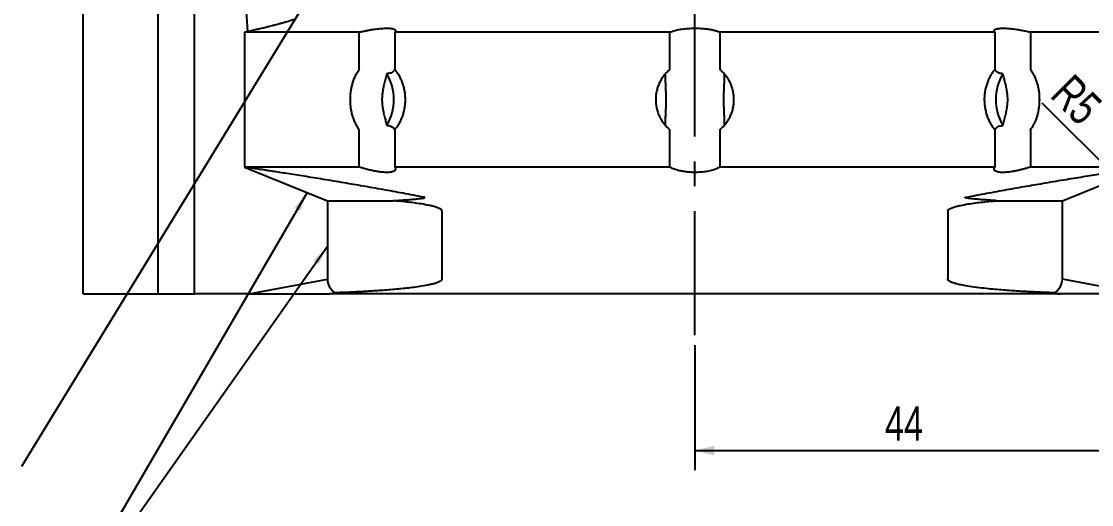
# Model space of a CAD drawing. Header units: millimetres. Extents: x 8 to 867, y 8 to 585.
# Drawn here: x 666 to 775.3, y 139 to 188.4 of the extents above; entities that cross this region are included whole.
import ezdxf

# ---------------------------------------------------------------- set-up
doc = ezdxf.new("R2010")
doc.units = ezdxf.units.MM
doc.linetypes.add('CENTERX2', pattern=[20.32, 12.7, -2.54, 2.54, -2.54])
for name, color, linetype in [('CENTERLINE', 4, 'CENTERX2'), ('DIMENSIONS', 2, 'Continuous'), ('TEXT', 2, 'Continuous')]:
    doc.layers.add(name, color=color, linetype=linetype)
doc.layers.add('OUTLINE', color=7, linetype='Continuous', lineweight=25)
doc.styles.add('SLDTEXTSTYLE0', font='TXT', dxfattribs={"width": 0.75})
doc.dimstyles.new('SLDDIMSTYLE17', dxfattribs={"dimtxt": 0.18, "dimasz": 2, "dimexe": 0, "dimexo": 0.0625, "dimgap": 0, "dimtad": 0, "dimtih": 1, "dimtoh": 1, "dimdec": 0, "dimrnd": 1e-09, "dimzin": 0, "dimdsep": 46, "dimtxsty": 'Standard', "dimsah": 1, "dimcen": 0.09, "dimadec": 0, "dimazin": 0, "dimtfac": 2, "dimtdec": 0, "dimtofl": 0, "dimtmove": 0, "dimatfit": 3, "dimfxl": 0, "dimfrac": 2, "dimtolj": 1, "dimtzin": 0, "dimarcsym": 0})
doc.dimstyles.new('SLDDIMSTYLE18', dxfattribs={"dimtxt": 0.18, "dimasz": 1, "dimexe": 0, "dimexo": 0.0625, "dimgap": 0, "dimtad": 0, "dimtih": 1, "dimtoh": 1, "dimdec": 0, "dimrnd": 1e-09, "dimzin": 0, "dimdsep": 46, "dimtxsty": 'Standard', "dimblk1": 'DOT', "dimblk2": 'DOT', "dimsah": 1, "dimcen": 0.09, "dimadec": 0, "dimazin": 0, "dimtfac": 1, "dimtdec": 0, "dimtofl": 0, "dimtmove": 0, "dimatfit": 3, "dimldrblk": 'DOT', "dimfxl": 0, "dimfrac": 2, "dimtolj": 1, "dimtzin": 0, "dimarcsym": 0})
doc.dimstyles.new('SLDDIMSTYLE2', dxfattribs={"dimtxt": 3.5, "dimasz": 2, "dimexe": 0, "dimexo": 0.0625, "dimgap": 0.875, "dimtad": 1, "dimrnd": 1e-09, "dimzin": 12, "dimdsep": 46, "dimtxsty": 'SLDTEXTSTYLE0', "dimsah": 1, "dimcen": 0.09, "dimadec": 0, "dimazin": 3, "dimtfac": 1, "dimtofl": 0, "dimtmove": 0, "dimatfit": 3, "dimfxl": 0, "dimfrac": 2, "dimtolj": 1, "dimtzin": 12, "dimarcsym": 0})
doc.dimstyles.new('SLDDIMSTYLE22', dxfattribs={"dimtxt": 3.5, "dimasz": 2, "dimexe": 0, "dimexo": 0.0625, "dimgap": 0.875, "dimtad": 1, "dimrnd": 1e-09, "dimzin": 12, "dimdsep": 46, "dimtxsty": 'SLDTEXTSTYLE0', "dimsah": 1, "dimcen": 0, "dimadec": 0, "dimazin": 3, "dimtfac": 1, "dimtofl": 0, "dimtmove": 0, "dimatfit": 3, "dimfxl": 0, "dimfrac": 2, "dimtolj": 1, "dimtzin": 12, "dimarcsym": 0})

# ---------------------------------------------------------------- blocks, each defined once
blk = doc.blocks.new('_D_56')
at = {"layer": 'DIMENSIONS'}
for p, q in [((778.78, 159.87), (778.78, 142.56)), ((734.78, 155.35), (734.78, 142.56)), ((734.78, 144.56), (778.78, 144.56))]:
    blk.add_line(p, q, dxfattribs=at)
for points in [[(734.78, 144.56), (736.78, 144.06), (736.78, 145.06)], [(778.78, 144.56), (776.78, 145.06), (776.78, 144.06)]]:
    blk.add_solid(points, dxfattribs=at)
at = {"layer": 'DIMENSIONS', "insert": (754.2, 149.08), "char_height": 3.5, "attachment_point": 1, "style": 'SLDTEXTSTYLE0'}
blk.add_mtext('44', dxfattribs=at)
blk = doc.blocks.new('_D_59')
at = {"layer": 'DIMENSIONS'}
for q in [(770.27, 180.09), (783.78, 166.58)]:
    blk.add_line((780.24, 170.11), q, dxfattribs=at)
blk.add_solid([(780.24, 170.11), (779.18, 171.88), (778.48, 171.17)], dxfattribs=at)
at = {"layer": 'DIMENSIONS', "insert": (773.43, 183.26), "char_height": 3.5, "attachment_point": 1, "rotation": 315, "style": 'SLDTEXTSTYLE0'}
blk.add_mtext('R5', dxfattribs=at)
blk = doc.blocks.new('_Dot')
at = {"color": 0, "linetype": 'ByBlock', "lineweight": -2}
blk.add_line((-0.5, 0), (-1, 0), dxfattribs=at)
at = {"color": 0, "linetype": 'ByBlock', "const_width": 0.5}
blk.add_lwpolyline([(-0.25, 0, 1), (0.25, 0, 1)], format="xyb", close=True, dxfattribs=at)

msp = doc.modelspace()

# ---------------------------------------------------------------- linework, layer by layer
at = {"layer": 'CENTERLINE'}
msp.add_line((734.7799, 156.34842), (734.7799, 430.8663), dxfattribs=at)
at = {"layer": 'OUTLINE'}
for p, q in [((672.2799, 160.57875), (672.2799, 429.83342)), ((679.96005, 160.57875), (679.96005, 429.83342)), ((683.65928, 160.57875), (683.65928, 429.83342)), ((691.9036, 188.10272), (692.15106, 188.16857)), ((689.06788, 187.42074), (688.7799, 187.34358)), ((700.49605, 187.34358), (688.7799, 187.34358)), ((688.7799, 187.34358), (688.7799, 173.54828)), ((689.06788, 187.42074), (689.99838, 187.6331)), ((700.49605, 183.52297), (700.49605, 187.34358)), ((732.22416, 187.34358), (704.11041, 187.34358)), ((704.11041, 187.34358), (704.11041, 183.52297)), ((732.22416, 183.52297), (732.22416, 187.34358)), ((765.44939, 187.34358), (737.33564, 187.34358)), ((737.33564, 187.34358), (737.33564, 183.52297)), ((765.44939, 183.52297), (765.44939, 187.34358)), ((769.06375, 187.34358), (769.06375, 183.52297)), ((780.7799, 187.34358), (769.06375, 187.34358)), ((700.49605, 173.54828), (700.49605, 177.36888)), ((704.11041, 177.36888), (704.11041, 173.54828)), ((732.22416, 173.54828), (732.22416, 177.36888)), ((737.33564, 177.36888), (737.33564, 173.54828)), ((765.44939, 173.54828), (765.44939, 177.36888)), ((769.06375, 177.36888), (769.06375, 173.54828)), ((700.49605, 173.54828), (688.7799, 173.54828)), ((688.7799, 173.54828), (697.2299, 170.10876)), ((732.22416, 173.54828), (704.11041, 173.54828)), ((765.44939, 173.54828), (737.33564, 173.54828)), ((780.7799, 173.54828), (769.06375, 173.54828)), ((772.3299, 170.10876), (780.7799, 173.54828)), ((697.2299, 170.10876), (703.95123, 170.10876)), ((697.2299, 170.10876), (697.2299, 162.07876)), ((765.60857, 170.10876), (772.3299, 170.10876)), ((772.3299, 162.07876), (772.3299, 170.10876)), ((708.93514, 169.05844), (708.93514, 162.07876)), ((760.62465, 169.05844), (760.62465, 162.07876)), ((689.2299, 160.57875), (697.2299, 162.07876)), ((778.7799, 160.86938), (772.3299, 162.07876)), ((672.2799, 160.57875), (679.96005, 160.57875)), ((679.96005, 160.57875), (681.7799, 160.57875)), ((681.7799, 160.57875), (683.65928, 160.57875)), ((689.2299, 160.57875), (683.65928, 160.57875)), ((689.2299, 160.57875), (697.44647, 160.57875)), ((772.11332, 160.57875), (697.44647, 160.57875)), ((778.7799, 160.57875), (772.11332, 160.57875))]:
    msp.add_line(p, q, dxfattribs=at)
for centre, radius, start, end in [((929.95048, 203.52876), 241.42059, 180, 183.8257205), ((698.7858, 180.44593), 5.24418, 329.7009977, 30.2990023), ((770.77398, 180.44593), 5.24417, 149.7009401, 210.2990599)]:
    msp.add_arc(centre, radius, start, end, dxfattribs=at)
for centre, major_axis, start_param, end_param in [((731.61465, 168.5259), (34.35784, 6.72721), 3.102024335, 3.316941923), ((737.94515, 168.5259), (34.35784, -6.72721), 6.107836038, 6.322753626)]:
    msp.add_ellipse(centre, major_axis=major_axis, ratio=0.202192507, start_param=start_param, end_param=end_param, dxfattribs=at)
for points, knots in [([(689.99838, 187.6331), (690.03217, 187.63983), (690.09975, 187.6533), (690.26445, 187.69028), (690.47107, 187.73874), (690.71743, 187.79836), (690.99695, 187.86778), (691.29425, 187.94326), (691.59934, 188.02217), (691.80218, 188.07587), (691.9036, 188.10272)], [0, 0, 0, 0, 0.126557815, 0.2531211898, 0.3796559509, 0.5062004651, 0.6340101692, 0.7618313092, 0.8809126641, 1, 1, 1, 1]), ([(692.15106, 188.16857), (692.20975, 188.18424), (692.38103, 188.22997), (692.66168, 188.30631), (692.98116, 188.39493), (693.27629, 188.47874), (693.53898, 188.55516), (693.75856, 188.62103), (693.94061, 188.67761), (694.01388, 188.7026), (694.05199, 188.7156)], [0, 0, 0, 0, 0.068724835, 0.200595694, 0.332465293, 0.464601216, 0.596727317, 0.727514235, 0.858286674, 1, 1, 1, 1]), ([(700.49605, 187.34358), (700.60531, 187.36937), (700.82415, 187.42102), (701.16063, 187.49152), (701.49846, 187.55574), (701.8342, 187.61192), (702.1632, 187.65949), (702.47815, 187.69722), (702.77436, 187.72433), (703.04899, 187.74104), (703.29895, 187.74725), (703.52054, 187.74273), (703.71283, 187.72834), (703.90249, 187.70025), (704.06501, 187.6522), (704.17485, 187.57897), (704.20419, 187.48784), (704.1683, 187.40609), (704.12184, 187.35592), (704.11041, 187.34358)], [0, 0, 0, 0, 0.055502818, 0.111174559, 0.166668288, 0.22229386, 0.278102639, 0.333718782, 0.387826167, 0.442114616, 0.496218105, 0.548890262, 0.601732988, 0.654408532, 0.733302299, 0.812207821, 0.892925273, 0.973655259, 1, 1, 1, 1]), ([(732.22416, 187.34358), (732.28565, 187.36937), (732.40882, 187.42102), (732.63235, 187.49152), (732.8814, 187.55574), (733.15718, 187.61192), (733.45465, 187.65949), (733.76742, 187.69722), (734.0913, 187.72433), (734.42121, 187.74104), (734.75301, 187.74725), (735.08213, 187.74273), (735.40445, 187.72834), (735.77109, 187.70025), (736.1698, 187.6522), (736.58377, 187.57897), (736.94948, 187.48784), (737.19177, 187.40609), (737.30723, 187.35592), (737.33564, 187.34358)], [0, 0, 0, 0, 0.055503221, 0.111174829, 0.166668774, 0.222294272, 0.278103026, 0.333718691, 0.387826633, 0.442114618, 0.496218387, 0.548890796, 0.601733134, 0.654408897, 0.733302549, 0.812207963, 0.892925116, 0.973655469, 1, 1, 1, 1]), ([(765.44939, 187.34358), (765.42709, 187.36937), (765.38243, 187.42102), (765.36207, 187.49152), (765.37646, 187.55574), (765.43073, 187.61192), (765.52241, 187.65949), (765.64978, 187.69722), (765.81161, 187.72433), (766.00354, 187.74104), (766.22281, 187.74725), (766.46668, 187.74273), (766.73021, 187.72834), (767.05906, 187.70025), (767.46041, 187.6522), (767.93601, 187.57897), (768.42386, 187.48784), (768.8024, 187.40609), (769.01214, 187.35592), (769.06375, 187.34358)], [0, 0, 0, 0, 0.055503333, 0.111175064, 0.166668782, 0.222294342, 0.27810303, 0.333718606, 0.387826652, 0.442114424, 0.496218554, 0.548890701, 0.601733239, 0.654408662, 0.733302691, 0.812207906, 0.892925324, 0.973655265, 1, 1, 1, 1]), ([(700.49605, 183.52297), (700.42142, 183.42343), (700.27191, 183.22405), (700.07965, 182.87984), (699.91292, 182.50798), (699.77655, 182.10858), (699.67025, 181.6886), (699.59523, 181.25316), (699.55312, 180.80754), (699.5432, 180.35779), (699.5655, 179.90944), (699.62079, 179.46843), (699.70736, 179.04008), (699.8246, 178.62894), (699.97233, 178.24086), (700.14861, 177.88066), (700.32555, 177.5905), (700.44842, 177.43079), (700.49605, 177.36888)], [0, 0, 0, 0, 0.064027417, 0.128257675, 0.192284409, 0.256317124, 0.320555255, 0.384587108, 0.448482555, 0.512582324, 0.57647789, 0.640208736, 0.704143459, 0.767876169, 0.831711056, 0.895748209, 0.959583987, 1, 1, 1, 1]), ([(703.31365, 183.09168), (703.26562, 182.92055), (703.16957, 182.57831), (703.03769, 182.07663), (702.92846, 181.58622), (702.85071, 181.10751), (702.80771, 180.62267), (702.81117, 180.13612), (702.86517, 179.65447), (702.95245, 179.1799), (703.0634, 178.71346), (703.18669, 178.2536), (703.27131, 177.95137), (703.31365, 177.80017)], [0, 0, 0, 0, 0.100535223, 0.201054394, 0.289865368, 0.379033483, 0.467926389, 0.556360586, 0.644778116, 0.733484364, 0.822423509, 0.911159265, 1, 1, 1, 1]), ([(704.11041, 183.52297), (704.09361, 183.49429), (704.04369, 183.40907), (703.92066, 183.27808), (703.73728, 183.1674), (703.5315, 183.10295), (703.38681, 183.09546), (703.31365, 183.09168)], [0, 0, 0, 0, 0.1266978578, 0.376471782, 0.6320312731, 0.8139401493, 1, 1, 1, 1]), ([(704.11041, 177.36888), (704.19422, 177.46842), (704.3621, 177.66781), (704.58199, 178.01201), (704.77469, 178.38387), (704.93399, 178.78327), (705.05917, 179.20326), (705.14815, 179.6387), (705.19818, 180.08432), (705.21, 180.53406), (705.18351, 180.98242), (705.11775, 181.42342), (705.01536, 181.85178), (704.87772, 182.26291), (704.70574, 182.65099), (704.50287, 183.01119), (704.30156, 183.30135), (704.16381, 183.46106), (704.11041, 183.52297)], [0, 0, 0, 0, 0.064027315, 0.128257812, 0.192284361, 0.256317155, 0.320555245, 0.384587197, 0.448482606, 0.512582379, 0.576477956, 0.640208774, 0.704143509, 0.76787623, 0.831711128, 0.895748203, 0.959584096, 1, 1, 1, 1]), ([(732.22416, 183.52297), (732.11212, 183.42343), (731.8877, 183.22404), (731.59626, 182.87984), (731.34211, 182.50798), (731.13304, 182.10858), (730.96936, 181.6886), (730.85339, 181.25316), (730.78824, 180.80754), (730.77286, 180.35779), (730.80737, 179.90944), (730.89297, 179.46844), (731.02658, 179.04008), (731.2068, 178.62894), (731.43287, 178.24086), (731.70097, 177.88066), (731.96843, 177.5905), (732.15272, 177.43079), (732.22416, 177.36888)], [0, 0, 0, 0, 0.064027263, 0.1282576388, 0.1922843187, 0.256317123, 0.3205551989, 0.3845871016, 0.4484825717, 0.5125823656, 0.5764779498, 0.6402088888, 0.7041435967, 0.7678763011, 0.8317112689, 0.8957483369, 0.9595841187, 1, 1, 1, 1]), ([(731.7799, 177.80017), (731.78364, 178.09092), (731.78928, 178.52825), (731.81449, 179.12706), (731.83265, 179.57281), (731.84603, 180.01306), (731.85138, 180.45064), (731.84578, 180.89403), (731.83178, 181.34138), (731.81365, 181.78432), (731.78907, 182.37246), (731.78357, 182.80344), (731.7799, 183.09168)], [0, 0, 0, 0, 0.170432663, 0.2563518316, 0.3422357818, 0.4210383752, 0.4998058574, 0.58174054, 0.6637134788, 0.7473542771, 0.8310280033, 1, 1, 1, 1]), ([(737.33564, 177.36888), (737.44767, 177.46842), (737.6721, 177.66781), (737.96353, 178.01201), (738.21768, 178.38387), (738.42676, 178.78327), (738.59043, 179.20326), (738.70641, 179.6387), (738.77155, 180.08432), (738.78693, 180.53406), (738.75243, 180.98242), (738.66683, 181.42342), (738.53322, 181.85178), (738.35299, 182.26291), (738.12692, 182.65099), (737.85882, 183.01119), (737.59136, 183.30135), (737.40708, 183.46106), (737.33564, 183.52297)], [0, 0, 0, 0, 0.064027262, 0.128257637, 0.192284316, 0.25631712, 0.320555195, 0.384587131, 0.4484826, 0.512582384, 0.576477967, 0.640208855, 0.704143602, 0.767876359, 0.831711192, 0.895748338, 0.959584119, 1, 1, 1, 1]), ([(737.7799, 183.09168), (737.77615, 182.80093), (737.77052, 182.3636), (737.74531, 181.76479), (737.72715, 181.31904), (737.71376, 180.87879), (737.70842, 180.44121), (737.71402, 179.99782), (737.72801, 179.55048), (737.74615, 179.10753), (737.77073, 178.5194), (737.77622, 178.08842), (737.7799, 177.80017)], [0, 0, 0, 0, 0.170432669, 0.256353142, 0.34223577, 0.421038365, 0.499807204, 0.581740529, 0.663713469, 0.747354269, 0.831027997, 1, 1, 1, 1]), ([(765.44939, 183.52297), (765.36558, 183.42343), (765.19769, 183.22404), (764.97781, 182.87984), (764.78511, 182.50798), (764.62581, 182.10858), (764.50063, 181.6886), (764.41164, 181.25316), (764.36162, 180.80754), (764.34979, 180.35779), (764.37628, 179.90944), (764.44205, 179.46843), (764.54444, 179.04008), (764.68208, 178.62894), (764.85405, 178.24086), (765.05693, 177.88066), (765.25824, 177.5905), (765.39599, 177.43079), (765.44939, 177.36888)], [0, 0, 0, 0, 0.064027194, 0.128257585, 0.192284271, 0.256317088, 0.320555203, 0.384587178, 0.448482611, 0.512582408, 0.576478009, 0.640208889, 0.704143648, 0.767876392, 0.831711213, 0.895748312, 0.959584229, 1, 1, 1, 1]), ([(766.24615, 183.09168), (766.19853, 183.09326), (766.10329, 183.09642), (765.97273, 183.12128), (765.85278, 183.16049), (765.71248, 183.22994), (765.57103, 183.34231), (765.48694, 183.45423), (765.45298, 183.51639), (765.44939, 183.52297)], [0, 0, 0, 0, 0.119780877, 0.23957702, 0.364217381, 0.488886589, 0.727592593, 0.971148538, 1, 1, 1, 1]), ([(766.24615, 177.80017), (766.29418, 177.9713), (766.39022, 178.31354), (766.52211, 178.81521), (766.63134, 179.30562), (766.70908, 179.78434), (766.75208, 180.26918), (766.74863, 180.75574), (766.69463, 181.23738), (766.60734, 181.71195), (766.4964, 182.1784), (766.37311, 182.63825), (766.28849, 182.94048), (766.24615, 183.09168)], [0, 0, 0, 0, 0.100535228, 0.201053032, 0.289864011, 0.379033465, 0.467926376, 0.556360575, 0.644778109, 0.733484362, 0.822423588, 0.911159349, 1, 1, 1, 1]), ([(769.06375, 177.36888), (769.13838, 177.46842), (769.28788, 177.66781), (769.48015, 178.01201), (769.64687, 178.38387), (769.78325, 178.78327), (769.88954, 179.20326), (769.96457, 179.6387), (770.00667, 180.08432), (770.01659, 180.53406), (769.99429, 180.98242), (769.93901, 181.42342), (769.85243, 181.85178), (769.7352, 182.26291), (769.58746, 182.65099), (769.41119, 183.01119), (769.23425, 183.30135), (769.11138, 183.46106), (769.06375, 183.52297)], [0, 0, 0, 0, 0.064027303, 0.128257691, 0.192284343, 0.256317154, 0.320555176, 0.384587132, 0.448482571, 0.512582355, 0.576477937, 0.640208799, 0.704143589, 0.767876245, 0.831711235, 0.895748195, 0.959584109, 1, 1, 1, 1]), ([(703.31365, 177.80017), (703.36127, 177.79859), (703.45651, 177.79543), (703.58706, 177.77057), (703.70701, 177.73137), (703.84732, 177.6619), (703.98876, 177.54955), (704.07286, 177.43762), (704.10681, 177.37546), (704.11041, 177.36888)], [0, 0, 0, 0, 0.1197802764, 0.2395772362, 0.3642165162, 0.4888874768, 0.7275928274, 0.9711487428, 1, 1, 1, 1]), ([(765.44939, 177.36888), (765.46619, 177.39756), (765.51611, 177.48278), (765.63914, 177.61377), (765.82251, 177.72445), (766.0283, 177.78891), (766.17299, 177.79639), (766.24615, 177.80017)], [0, 0, 0, 0, 0.126697981, 0.376471628, 0.632030332, 0.813939633, 1, 1, 1, 1]), ([(707.09458, 170.46798), (706.73601, 170.53644), (706.01851, 170.67341), (704.96214, 170.87041), (703.92308, 171.06117), (702.89371, 171.24704), (701.87639, 171.42786), (700.87377, 171.60341), (699.89927, 171.77161), (698.89017, 171.94345), (697.85655, 172.11701), (696.81023, 172.29022), (695.80765, 172.454), (694.85403, 172.60789), (693.95368, 172.75151), (693.12049, 172.88303), (692.35686, 173.00246), (691.66379, 173.10994), (691.08848, 173.19848), (690.61534, 173.27089), (690.22836, 173.32985), (689.88568, 173.38183), (689.59033, 173.42648), (689.3418, 173.46395), (689.13903, 173.49443), (688.9794, 173.51839), (688.86529, 173.5355), (688.7933, 173.54627), (688.78436, 173.54761), (688.7799, 173.54828)], [0, 0, 0, 0, 0.034169574, 0.068373463, 0.102577718, 0.136747918, 0.172063024, 0.207415011, 0.242767447, 0.278083037, 0.320713872, 0.363376693, 0.406007904, 0.449831046, 0.493688395, 0.53751184, 0.580950944, 0.624423021, 0.667862348, 0.701363891, 0.734895373, 0.768426928, 0.801928595, 0.834679164, 0.867443678, 0.900194282, 0.933458009, 0.96673627, 1, 1, 1, 1]), ([(704.11041, 173.54828), (704.13389, 173.51115), (704.18085, 173.43691), (704.19899, 173.33652), (704.17712, 173.24655), (704.11325, 173.1688), (704.01063, 173.10536), (703.87118, 173.05725), (703.701, 173.02373), (703.50251, 173.00474), (703.27922, 173.00042), (703.03698, 173.00929), (702.73285, 173.03455), (702.35879, 173.08448), (701.91079, 173.16595), (701.44491, 173.27202), (700.9655, 173.39934), (700.65452, 173.498), (700.49605, 173.54828)], [0, 0, 0, 0, 0.05958093, 0.119155216, 0.177410784, 0.235870282, 0.294103162, 0.348454555, 0.402995693, 0.457335584, 0.508601979, 0.560037952, 0.611306982, 0.687024836, 0.762759282, 0.840808171, 0.918877985, 1, 1, 1, 1]), ([(737.33564, 173.54828), (737.24911, 173.50021), (737.07608, 173.4041), (736.77263, 173.28954), (736.46572, 173.19961), (736.16798, 173.13135), (735.8553, 173.07687), (735.53203, 173.0372), (735.20396, 173.01174), (734.8226, 172.99874), (734.3919, 173.0074), (733.92583, 173.04536), (733.48547, 173.11109), (733.07524, 173.20161), (732.7079, 173.31591), (732.4234, 173.43416), (732.28084, 173.51581), (732.22416, 173.54828)], [0, 0, 0, 0, 0.077540713, 0.155063564, 0.211522942, 0.268172439, 0.324611123, 0.378246953, 0.432068491, 0.485695725, 0.562133555, 0.638578385, 0.71448588, 0.790411131, 0.869190585, 0.947990762, 1, 1, 1, 1]), ([(762.46522, 170.46798), (762.82379, 170.53644), (763.54129, 170.67341), (764.59766, 170.87041), (765.63671, 171.06117), (766.66609, 171.24704), (767.68341, 171.42786), (768.68603, 171.60341), (769.66052, 171.77161), (770.66962, 171.94345), (771.70325, 172.11701), (772.74957, 172.29022), (773.75215, 172.454), (774.70577, 172.60789), (775.60611, 172.75151), (776.43931, 172.88303), (777.20294, 173.00246), (777.89601, 173.10994), (778.47131, 173.19848), (778.94446, 173.27089), (779.33144, 173.32985), (779.67412, 173.38183), (779.96947, 173.42648), (780.218, 173.46395), (780.42076, 173.49443), (780.5804, 173.51839), (780.6945, 173.5355), (780.7665, 173.54627), (780.77543, 173.54761), (780.7799, 173.54828)], [0, 0, 0, 0, 0.034169625, 0.068373463, 0.102577718, 0.136747917, 0.172063023, 0.207415009, 0.242767444, 0.278083034, 0.320713869, 0.363376689, 0.406007899, 0.449831041, 0.493688389, 0.537511865, 0.580950968, 0.624423019, 0.667862369, 0.701363911, 0.734895392, 0.768426947, 0.801928613, 0.834679182, 0.867443676, 0.900194279, 0.933458005, 0.966736273, 1, 1, 1, 1]), ([(769.06375, 173.54828), (768.95193, 173.51243), (768.72832, 173.44075), (768.3812, 173.34222), (768.02986, 173.25247), (767.67867, 173.17375), (767.34211, 173.1093), (767.02523, 173.06014), (766.73102, 173.02557), (766.46157, 173.00558), (766.22058, 173.0003), (766.00856, 173.00824), (765.79413, 173.03248), (765.59941, 173.08128), (765.4472, 173.16165), (765.36784, 173.2664), (765.36304, 173.37287), (765.39679, 173.46853), (765.43186, 173.52169), (765.44939, 173.54828)], [0, 0, 0, 0, 0.057484684, 0.114964418, 0.173298662, 0.23183627, 0.290147546, 0.344585141, 0.399212947, 0.453638676, 0.504950648, 0.556432308, 0.607746619, 0.683444322, 0.759159179, 0.837115448, 0.915093193, 0.957545784, 1, 1, 1, 1]), ([(703.95123, 170.10876), (704.15174, 170.12202), (704.55277, 170.14854), (705.16044, 170.1935), (705.77263, 170.23762), (706.37305, 170.28832), (706.82565, 170.34515), (707.09142, 170.39217), (707.16265, 170.41795), (707.17554, 170.43141), (707.17367, 170.43945), (707.16867, 170.44474), (707.15982, 170.44986), (707.14754, 170.45493), (707.12512, 170.46177), (707.10685, 170.46549), (707.09458, 170.46798)], [0, 0, 0, 0, 0.189428569, 0.378860919, 0.550554309, 0.722260482, 0.893862631, 0.953478256, 0.973071376, 0.981069047, 0.983759915, 0.98647561, 0.988448867, 0.990418299, 0.993559528, 1, 1, 1, 1]), ([(708.93514, 169.05844), (708.93413, 169.07038), (708.93176, 169.09808), (708.90828, 169.14711), (708.85406, 169.20864), (708.76883, 169.2702), (708.58875, 169.36232), (708.32665, 169.46431), (707.98417, 169.55477), (707.48885, 169.65998), (706.85159, 169.78147), (706.0853, 169.89379), (705.34483, 169.98089), (704.6295, 170.04988), (704.17723, 170.08914), (703.95123, 170.10876)], [0, 0, 0, 0, 0.0047318163, 0.0109733849, 0.0224522519, 0.0422216466, 0.0620900373, 0.1251572366, 0.1884309574, 0.2517131256, 0.4012089284, 0.5508687326, 0.7006440352, 0.8504123475, 1, 1, 1, 1]), ([(760.62465, 169.05844), (760.62567, 169.07038), (760.62803, 169.09808), (760.65152, 169.14711), (760.70574, 169.20864), (760.79097, 169.2702), (760.97105, 169.36232), (761.23314, 169.46431), (761.57562, 169.55477), (762.07094, 169.65998), (762.70821, 169.78147), (763.4745, 169.89379), (764.21496, 169.98089), (764.93029, 170.04988), (765.38257, 170.08914), (765.60857, 170.10876)], [0, 0, 0, 0, 0.0047318153, 0.0109734286, 0.022452225, 0.0422217761, 0.0620901627, 0.1251573487, 0.1884310562, 0.2517130351, 0.4012090654, 0.5508685032, 0.7006440981, 0.850412379, 1, 1, 1, 1]), ([(765.60857, 170.10876), (765.40806, 170.12202), (765.00703, 170.14854), (764.39936, 170.1935), (763.78716, 170.23762), (763.18675, 170.28832), (762.73414, 170.34515), (762.46838, 170.39217), (762.39714, 170.41795), (762.38426, 170.43141), (762.38612, 170.43946), (762.39113, 170.44474), (762.39998, 170.44986), (762.41226, 170.45493), (762.43468, 170.46177), (762.45294, 170.46549), (762.46522, 170.46798)], [0, 0, 0, 0, 0.189428715, 0.378860872, 0.550554422, 0.722260397, 0.893862874, 0.953478415, 0.973071533, 0.981069152, 0.983760006, 0.986475812, 0.988448866, 0.990418297, 0.993559231, 1, 1, 1, 1]), ([(708.93514, 162.07876), (708.93413, 162.06682), (708.93177, 162.03912), (708.90828, 161.99009), (708.85406, 161.92856), (708.76883, 161.86699), (708.58875, 161.77489), (708.32665, 161.67291), (707.98417, 161.58243), (707.48613, 161.47663), (706.84359, 161.35424), (706.07002, 161.24116), (705.32224, 161.15355), (704.60234, 161.08471), (703.8572, 161.01981), (703.09677, 160.95709), (702.33154, 160.90255), (701.61535, 160.85697), (700.94339, 160.81855), (700.31878, 160.78576), (699.74397, 160.75831), (699.22554, 160.73568), (698.76344, 160.71707), (698.35438, 160.70158), (698.1321, 160.69382), (698.02096, 160.68994)], [0, 0, 0, 0, 0.001621045, 0.003758868, 0.007690538, 0.014461828, 0.0212669, 0.042868188, 0.064540375, 0.086215442, 0.137939678, 0.189721594, 0.241544273, 0.293364247, 0.345120621, 0.409239742, 0.473414612, 0.537590374, 0.60171077, 0.667674607, 0.733697752, 0.799721141, 0.865685236, 0.932842598, 1, 1, 1, 1]), ([(771.53884, 160.68994), (771.43076, 160.6937), (771.21445, 160.70122), (770.81549, 160.71613), (770.36317, 160.73435), (769.85326, 160.75667), (769.28954, 160.78349), (768.67259, 160.81528), (768.00442, 160.8533), (767.2847, 160.89886), (766.50718, 160.95461), (765.67073, 161.01979), (764.77563, 161.10013), (763.83288, 161.20413), (762.9415, 161.32566), (762.19637, 161.45035), (761.67195, 161.5616), (761.31434, 161.65661), (761.07212, 161.73733), (760.90873, 161.80573), (760.79096, 161.86858), (760.71015, 161.92562), (760.65811, 161.98175), (760.63352, 162.02556), (760.62527, 162.05816), (760.62478, 162.07455), (760.62465, 162.07876)], [0, 0, 0, 0, 0.065375124, 0.130836711, 0.196327205, 0.261788504, 0.327163362, 0.391986022, 0.45686543, 0.52174427, 0.586566101, 0.653341821, 0.720186071, 0.787019889, 0.853781418, 0.900981796, 0.932830166, 0.954349896, 0.968936065, 0.978874284, 0.98570154, 0.992066918, 0.995422284, 0.99776825, 0.999427061, 1, 1, 1, 1]), ([(698.02096, 160.68994), (698.01395, 160.68632), (697.98263, 160.67014), (697.92323, 160.6453), (697.83047, 160.61837), (697.73706, 160.59923), (697.61524, 160.58372), (697.51889, 160.57914), (697.45973, 160.57882), (697.44647, 160.57875)], [0, 0, 0, 0, 0.058315838, 0.260664629, 0.384823024, 0.509421738, 0.662786429, 0.924404952, 1, 1, 1, 1]), ([(771.53884, 160.68994), (771.54585, 160.68632), (771.57717, 160.67014), (771.63656, 160.6453), (771.72933, 160.61837), (771.82274, 160.59923), (771.94455, 160.58372), (772.04091, 160.57914), (772.10006, 160.57882), (772.11332, 160.57875)], [0, 0, 0, 0, 0.058316047, 0.260663773, 0.384822615, 0.509421776, 0.662787018, 0.924408745, 1, 1, 1, 1])]:
    msp.add_open_spline(points, degree=3, knots=knots, dxfattribs=at)

# ---------------------------------------------------------------- dimensions: what is measured, and where the dimension line sits
at = {"layer": 'DIMENSIONS'}
dim = msp.add_radius_dim(center=(783.7799, 166.57876), mpoint=(780.24436, 170.11429), dimstyle='SLDDIMSTYLE22', dxfattribs=at)
dim.commit()
dim.dimension.update_dxf_attribs({"geometry": '_D_59', "text_midpoint": (772.02222, 178.33645), "dimtype": 164})
dim = msp.add_linear_dim(base=(778.7799, 144.56497), p1=(734.7799, 156.34842), p2=(778.7799, 160.86938), angle=0, dimstyle='SLDDIMSTYLE2', dxfattribs=at)
dim.commit()
dim.dimension.update_dxf_attribs({"geometry": '_D_56', "text_midpoint": (756.7799, 144.56497), "dimtype": 160})

# ---------------------------------------------------------------- leaders
at = {"layer": 'TEXT'}
for points, dimstyle in [([(697.64816, 194.74692), (665.96915, 142.94167)], 'SLDDIMSTYLE18'), ([(695.16518, 170.94919), (667.01336, 122.51035)], 'SLDDIMSTYLE17'), ([(697.2299, 165.43963), (667.01336, 122.51035)], 'SLDDIMSTYLE17')]:
    msp.add_leader(points, dimstyle=dimstyle, dxfattribs=at)

doc.saveas('drawing.dxf')
